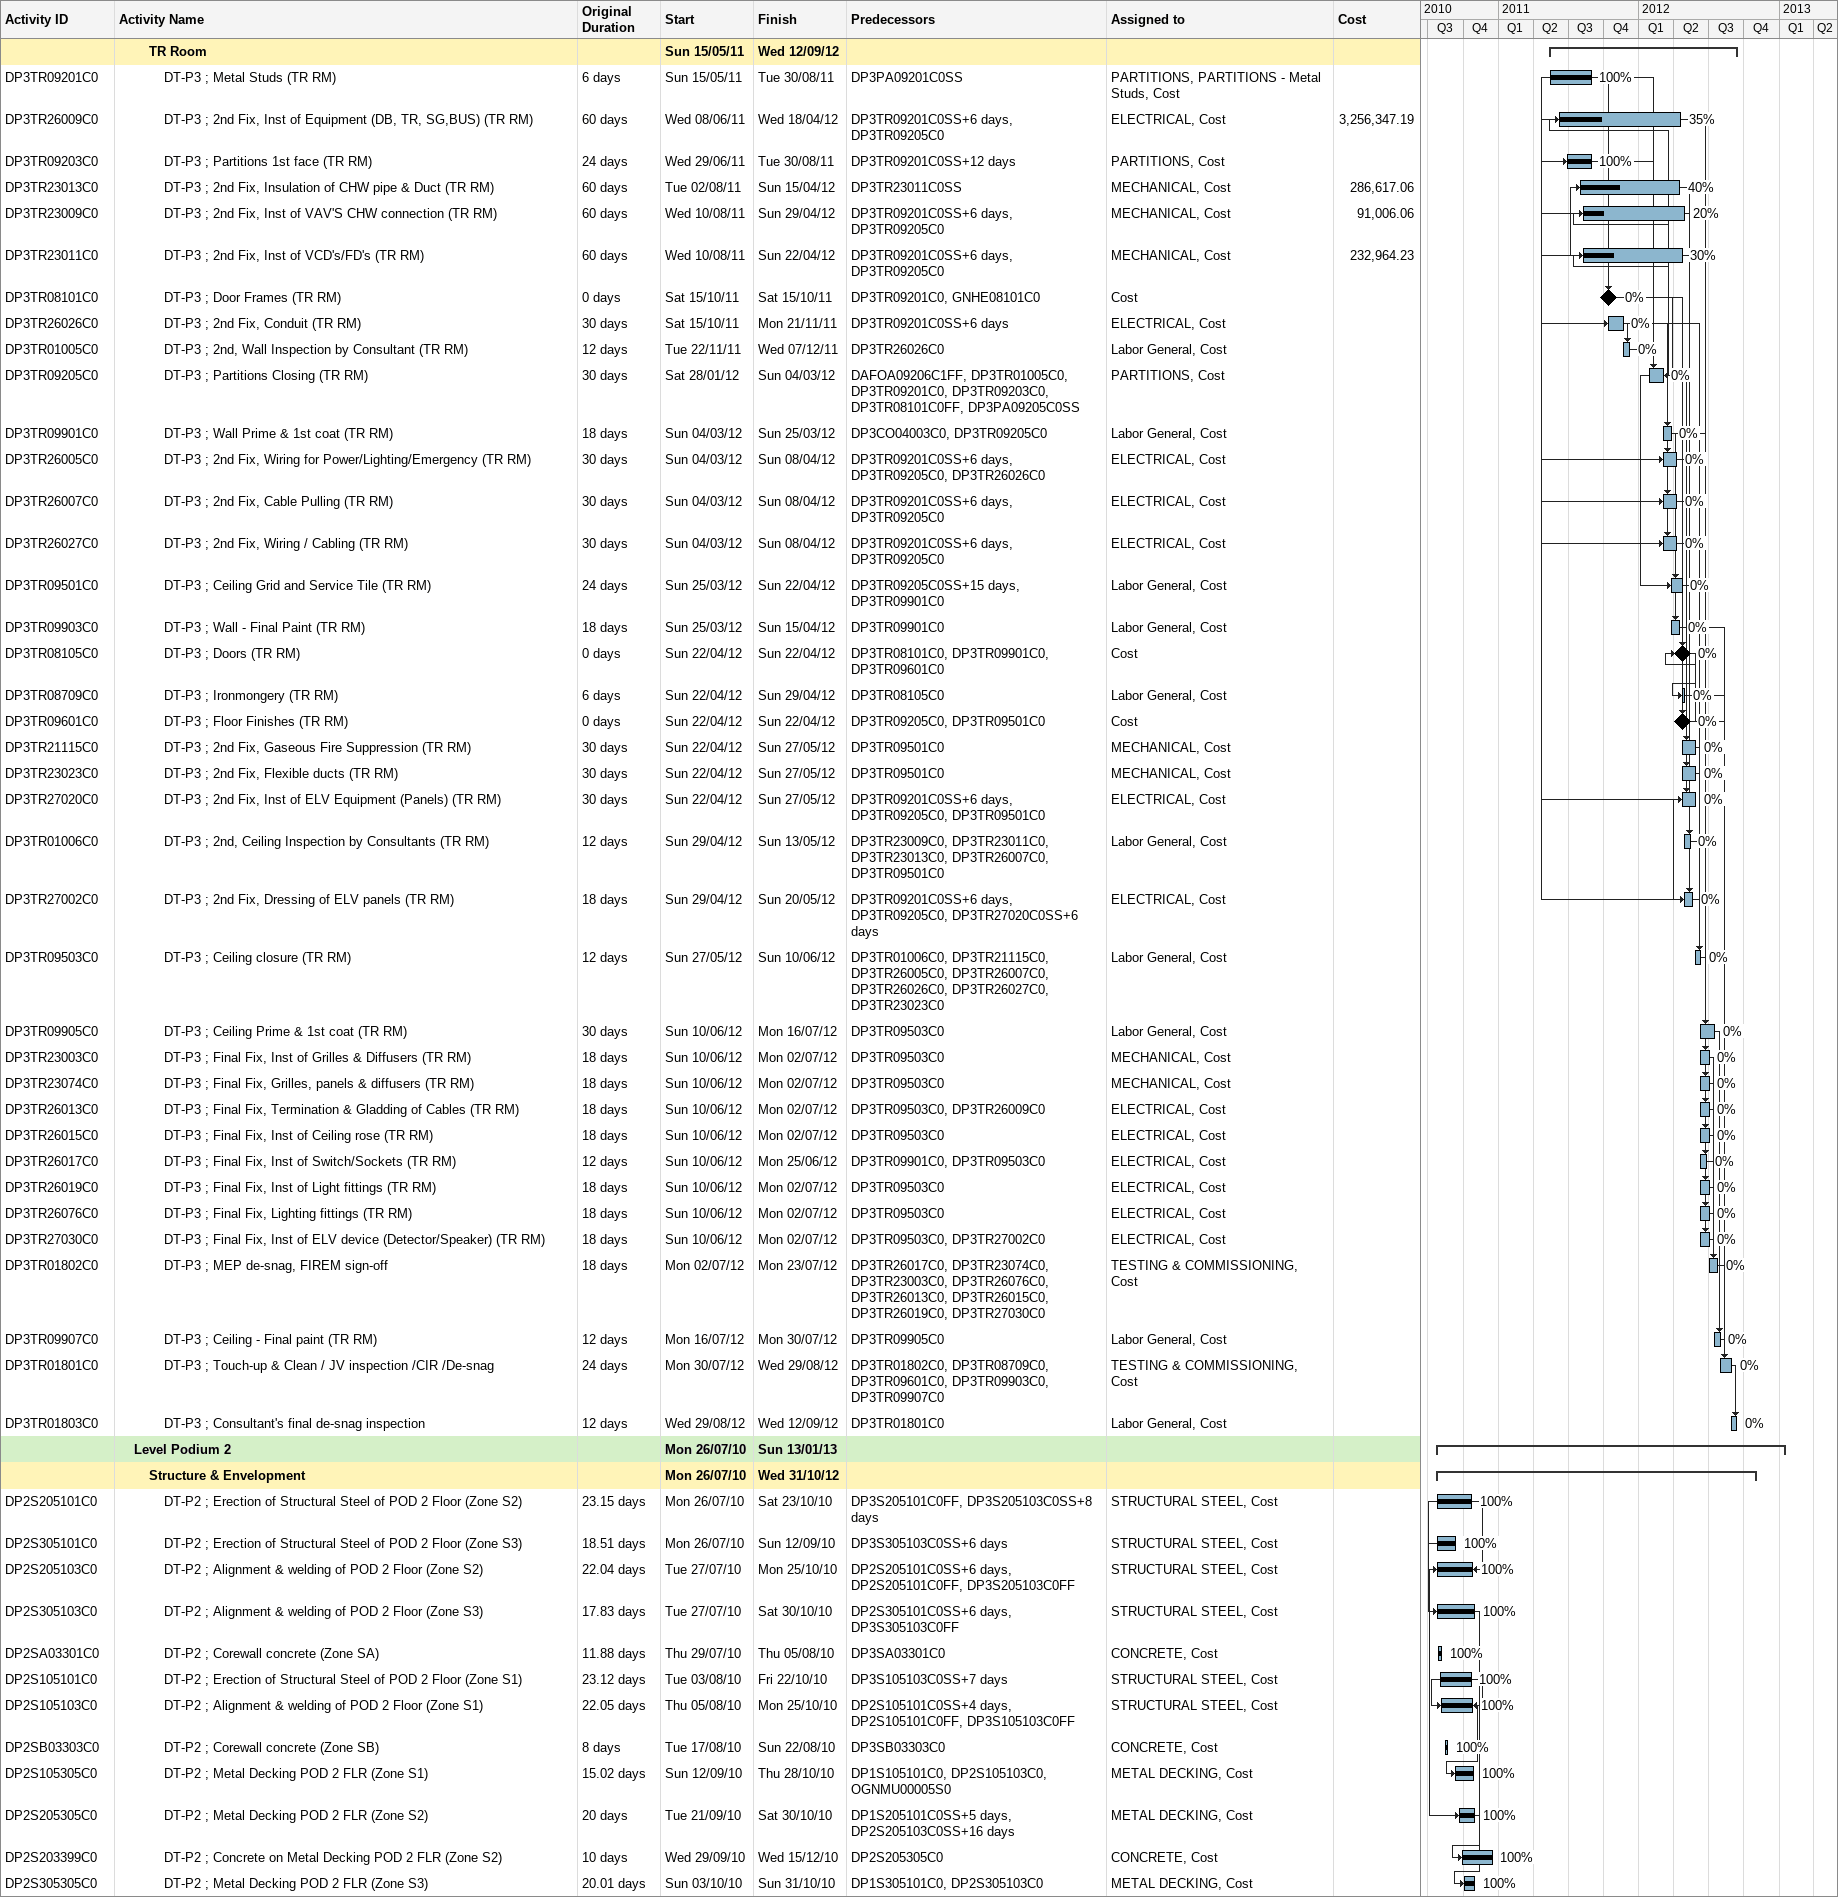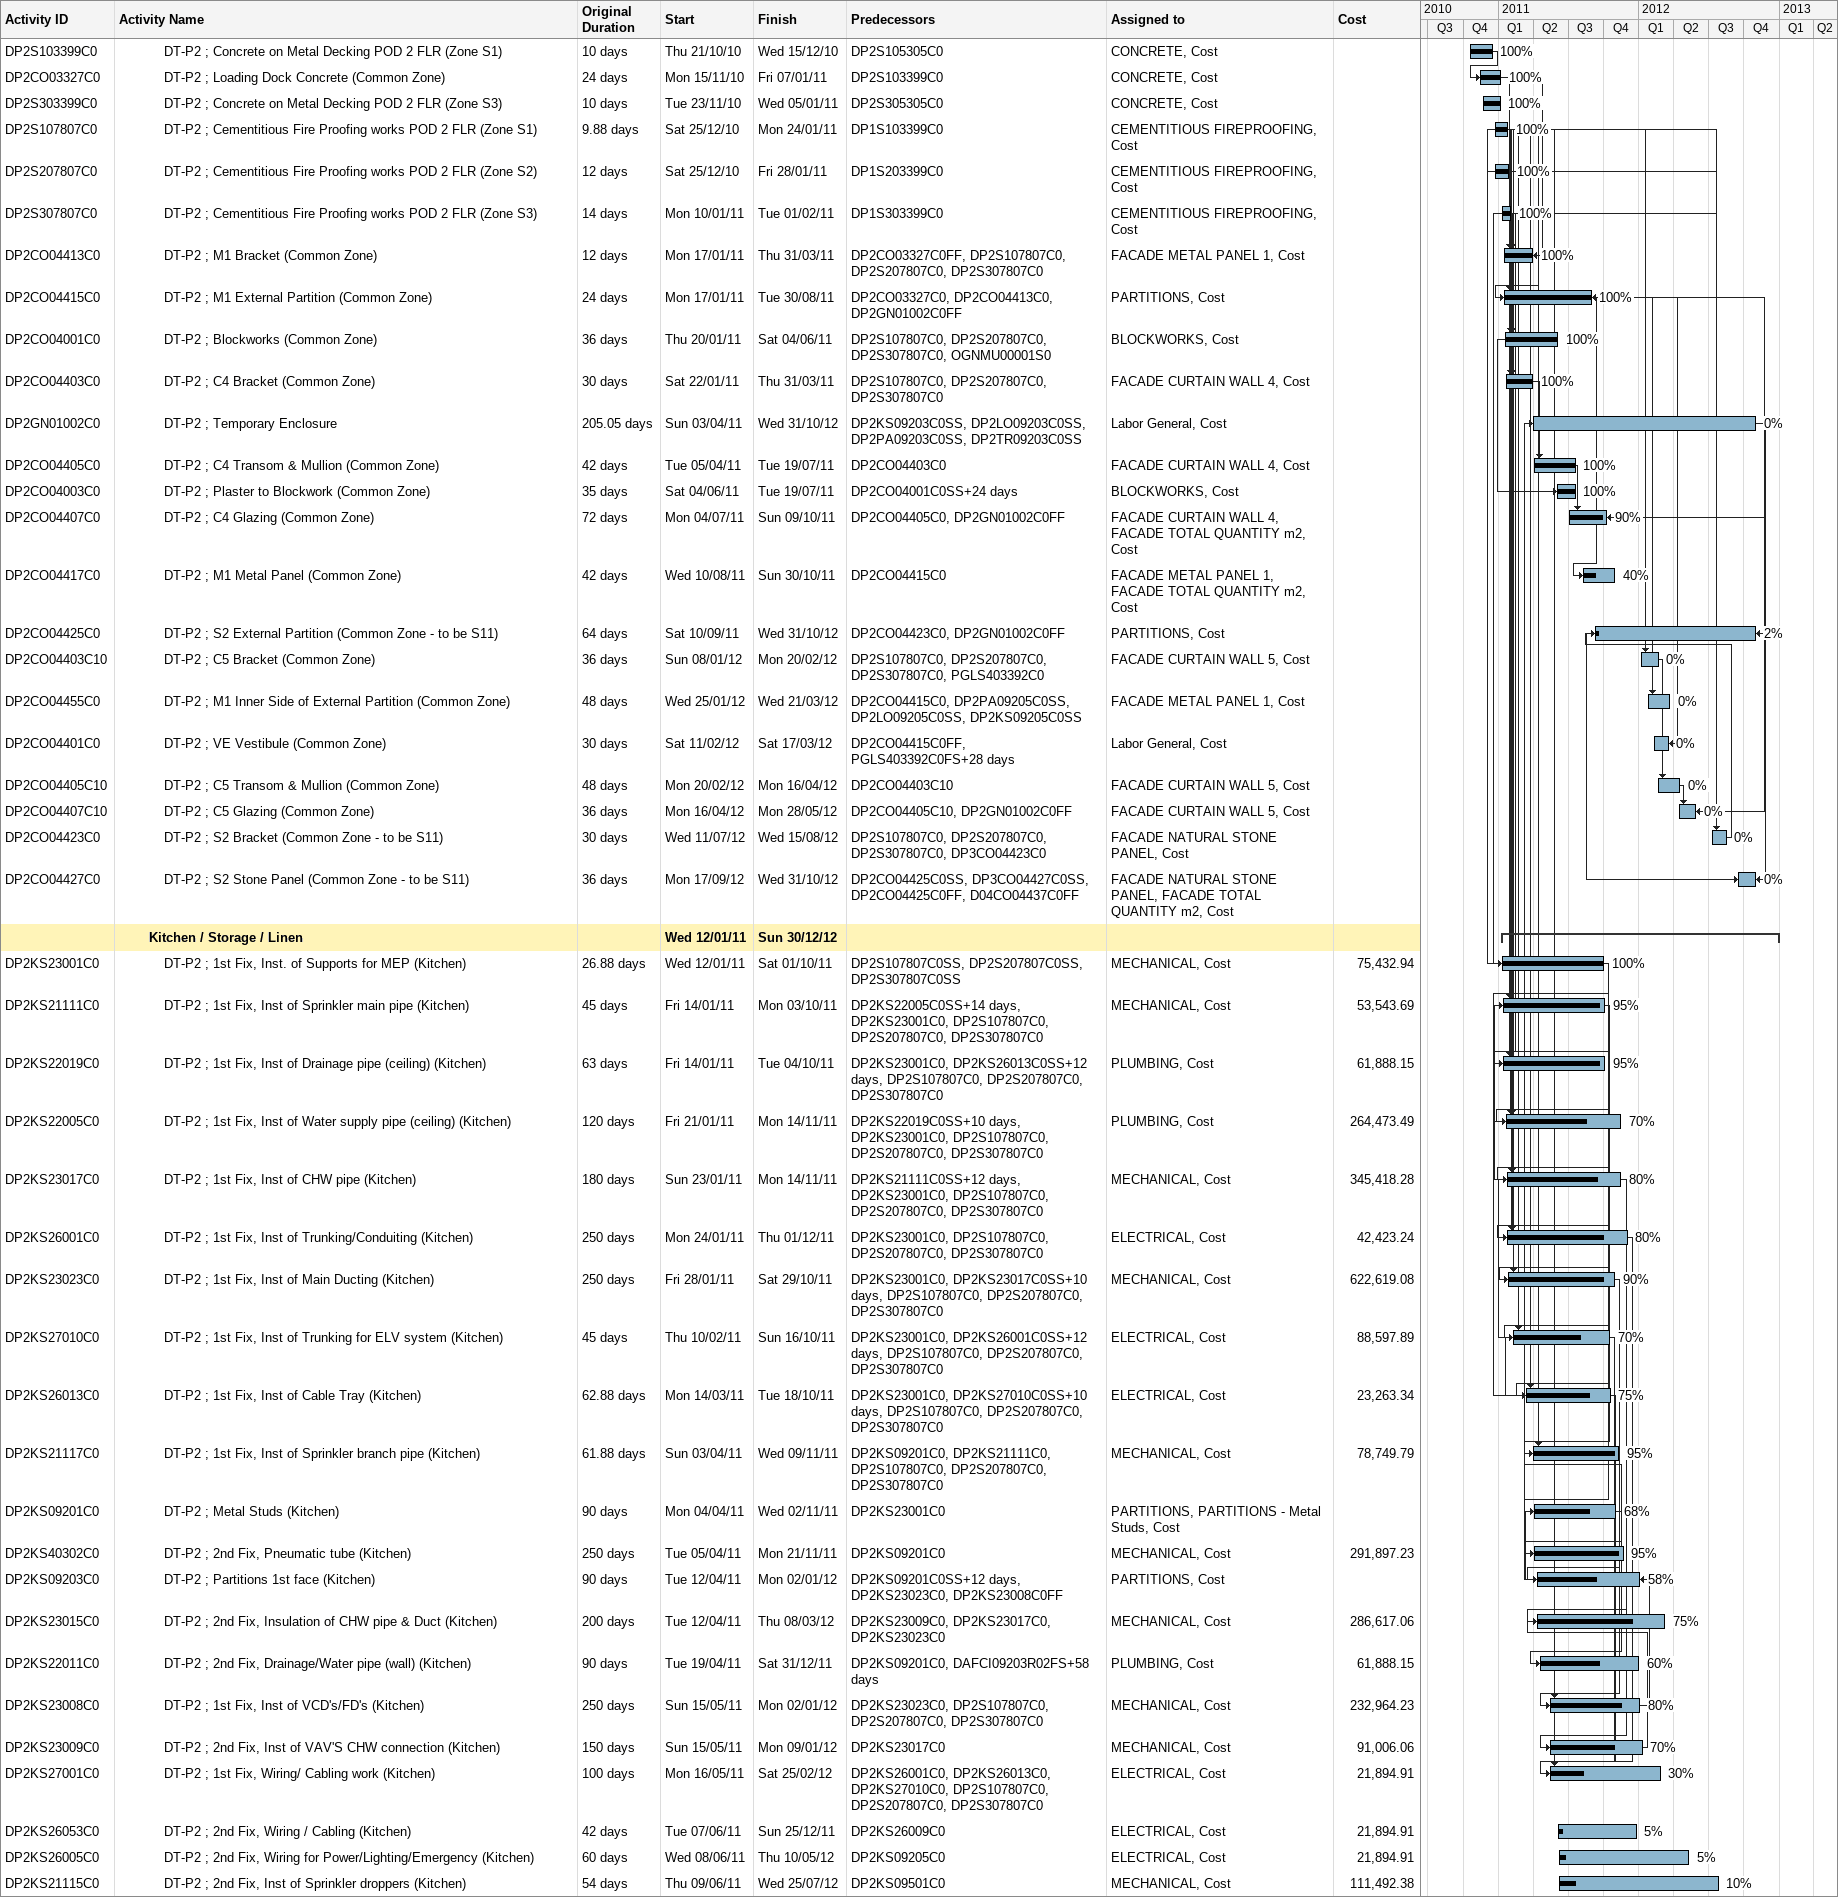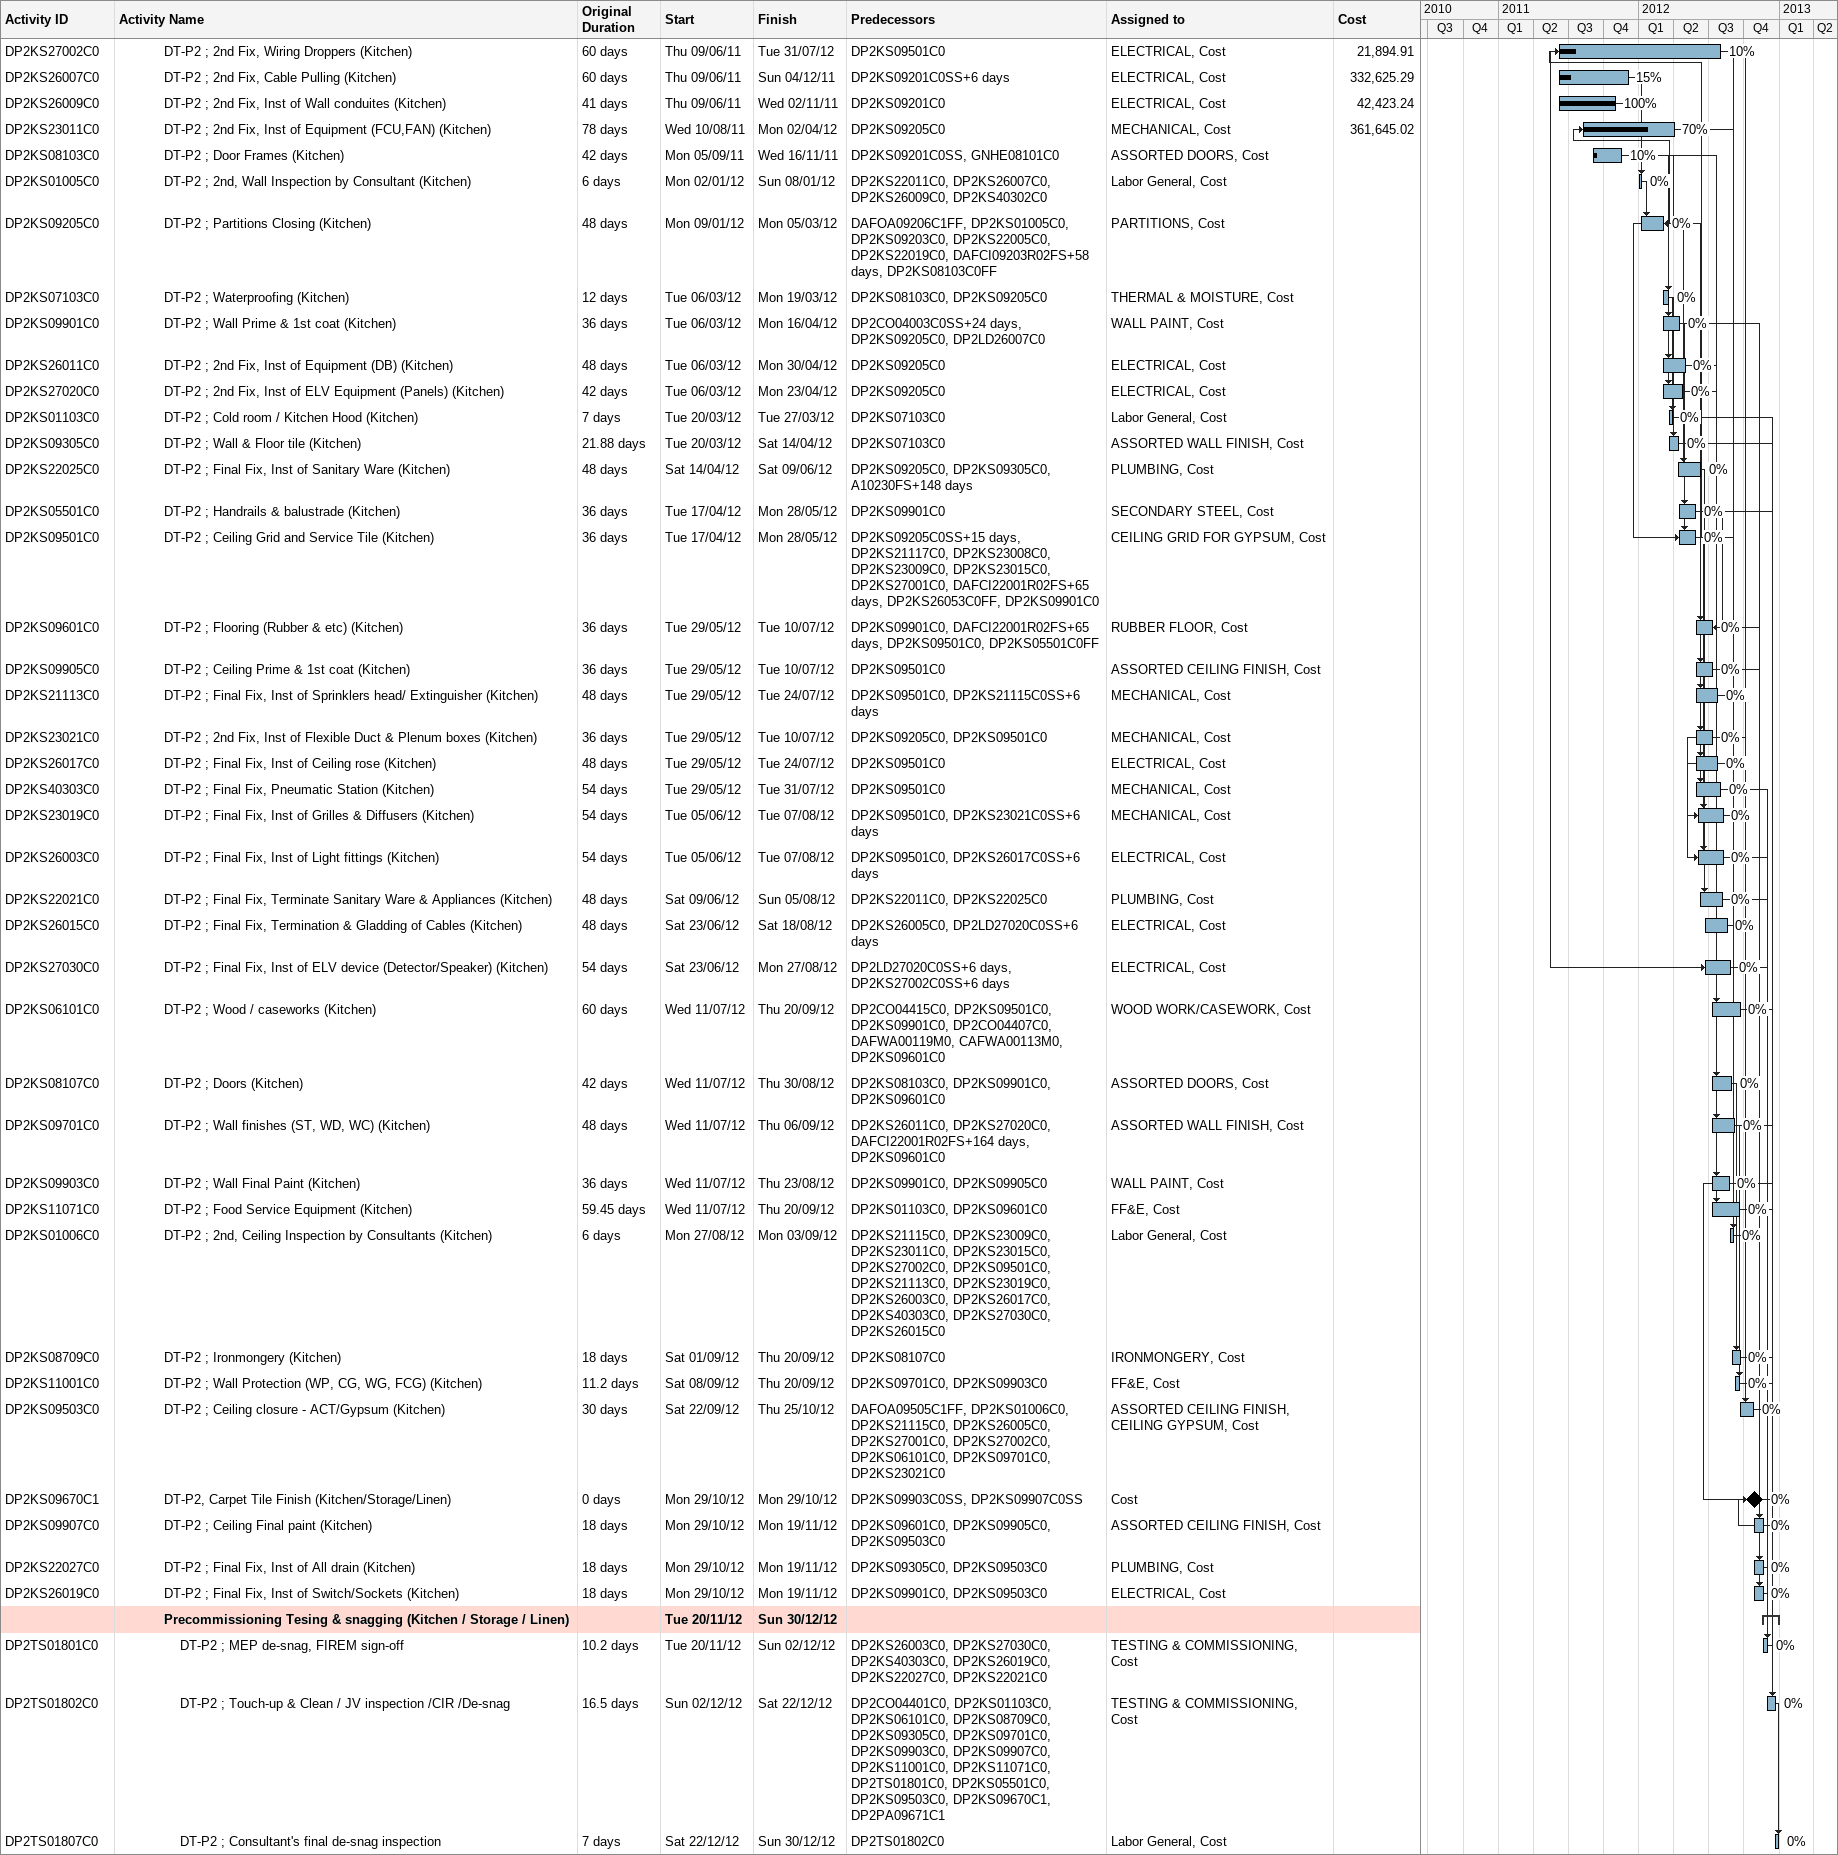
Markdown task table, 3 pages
| ID | Level | Task | Original duration | Start | Finish | Predecessors | Resources | % complete | Cost |
|---|---|---|---|---|---|---|---|---|---|
|  | 3 | **TR Room** |  | 2011-05-15 | 2012-09-12 |  |  |  |  |
| DP3TR09201C0 | 4 | DT-P3 ; Metal Studs (TR RM) | 6d | 2011-05-15 | 2011-08-30 | DP3PA09201C0SS | PARTITIONS, PARTITIONS - Metal Studs, Cost | 100 |  |
| DP3TR26009C0 | 4 | DT-P3 ; 2nd Fix, Inst of Equipment (DB, TR, SG,BUS) (TR RM) | 60d | 2011-06-08 | 2012-04-18 | DP3TR09201C0SS+6d, DP3TR09205C0 | ELECTRICAL, Cost | 35 | 3256347.19 |
| DP3TR09203C0 | 4 | DT-P3 ; Partitions 1st face (TR RM) | 24d | 2011-06-29 | 2011-08-30 | DP3TR09201C0SS+12d | PARTITIONS, Cost | 100 |  |
| DP3TR23013C0 | 4 | DT-P3 ; 2nd Fix, Insulation of CHW pipe & Duct (TR RM) | 60d | 2011-08-02 | 2012-04-15 | DP3TR23011C0SS | MECHANICAL, Cost | 40 | 286617.06 |
| DP3TR23009C0 | 4 | DT-P3 ; 2nd Fix, Inst of VAV'S CHW connection (TR RM) | 60d | 2011-08-10 | 2012-04-29 | DP3TR09201C0SS+6d, DP3TR09205C0 | MECHANICAL, Cost | 20 | 91006.06 |
| DP3TR23011C0 | 4 | DT-P3 ; 2nd Fix, Inst of VCD's/FD's (TR RM) | 60d | 2011-08-10 | 2012-04-22 | DP3TR09201C0SS+6d, DP3TR09205C0 | MECHANICAL, Cost | 30 | 232964.23 |
| DP3TR08101C0 | 4 | DT-P3 ; Door Frames (TR RM) | 0d | 2011-10-15 | 2011-10-15 | DP3TR09201C0, GNHE08101C0 | Cost | 0 |  |
| DP3TR26026C0 | 4 | DT-P3 ; 2nd Fix, Conduit (TR RM) | 30d | 2011-10-15 | 2011-11-21 | DP3TR09201C0SS+6d | ELECTRICAL, Cost | 0 |  |
| DP3TR01005C0 | 4 | DT-P3 ; 2nd, Wall Inspection by Consultant (TR RM) | 12d | 2011-11-22 | 2011-12-07 | DP3TR26026C0 | Labor General, Cost | 0 |  |
| DP3TR09205C0 | 4 | DT-P3 ; Partitions Closing (TR RM) | 30d | 2012-01-28 | 2012-03-04 | DAFOA09206C1FF, DP3TR01005C0, DP3TR09201C0, DP3TR09203C0, DP3TR08101C0FF, DP3PA09205C0SS | PARTITIONS, Cost | 0 |  |
| DP3TR09901C0 | 4 | DT-P3 ; Wall Prime & 1st coat (TR RM) | 18d | 2012-03-04 | 2012-03-25 | DP3CO04003C0, DP3TR09205C0 | Labor General, Cost | 0 |  |
| DP3TR26005C0 | 4 | DT-P3 ; 2nd Fix, Wiring for Power/Lighting/Emergency (TR RM) | 30d | 2012-03-04 | 2012-04-08 | DP3TR09201C0SS+6d, DP3TR09205C0, DP3TR26026C0 | ELECTRICAL, Cost | 0 |  |
| DP3TR26007C0 | 4 | DT-P3 ; 2nd Fix, Cable Pulling (TR RM) | 30d | 2012-03-04 | 2012-04-08 | DP3TR09201C0SS+6d, DP3TR09205C0 | ELECTRICAL, Cost | 0 |  |
| DP3TR26027C0 | 4 | DT-P3 ; 2nd Fix, Wiring / Cabling (TR RM) | 30d | 2012-03-04 | 2012-04-08 | DP3TR09201C0SS+6d, DP3TR09205C0 | ELECTRICAL, Cost | 0 |  |
| DP3TR09501C0 | 4 | DT-P3 ; Ceiling Grid and Service Tile (TR RM) | 24d | 2012-03-25 | 2012-04-22 | DP3TR09205C0SS+15d, DP3TR09901C0 | Labor General, Cost | 0 |  |
| DP3TR09903C0 | 4 | DT-P3 ; Wall - Final Paint (TR RM) | 18d | 2012-03-25 | 2012-04-15 | DP3TR09901C0 | Labor General, Cost | 0 |  |
| DP3TR08105C0 | 4 | DT-P3 ; Doors (TR RM) | 0d | 2012-04-22 | 2012-04-22 | DP3TR08101C0, DP3TR09901C0, DP3TR09601C0 | Cost | 0 |  |
| DP3TR08709C0 | 4 | DT-P3 ; Ironmongery (TR RM) | 6d | 2012-04-22 | 2012-04-29 | DP3TR08105C0 | Labor General, Cost | 0 |  |
| DP3TR09601C0 | 4 | DT-P3 ; Floor Finishes (TR RM) | 0d | 2012-04-22 | 2012-04-22 | DP3TR09205C0, DP3TR09501C0 | Cost | 0 |  |
| DP3TR21115C0 | 4 | DT-P3 ; 2nd Fix, Gaseous Fire Suppression (TR RM) | 30d | 2012-04-22 | 2012-05-27 | DP3TR09501C0 | MECHANICAL, Cost | 0 |  |
| DP3TR23023C0 | 4 | DT-P3 ; 2nd Fix, Flexible ducts (TR RM) | 30d | 2012-04-22 | 2012-05-27 | DP3TR09501C0 | MECHANICAL, Cost | 0 |  |
| DP3TR27020C0 | 4 | DT-P3 ; 2nd Fix, Inst of ELV Equipment (Panels) (TR RM) | 30d | 2012-04-22 | 2012-05-27 | DP3TR09201C0SS+6d, DP3TR09205C0, DP3TR09501C0 | ELECTRICAL, Cost | 0 |  |
| DP3TR01006C0 | 4 | DT-P3 ; 2nd, Ceiling Inspection by Consultants (TR RM) | 12d | 2012-04-29 | 2012-05-13 | DP3TR23009C0, DP3TR23011C0, DP3TR23013C0, DP3TR26007C0, DP3TR09501C0 | Labor General, Cost | 0 |  |
| DP3TR27002C0 | 4 | DT-P3 ; 2nd Fix, Dressing of ELV panels (TR RM) | 18d | 2012-04-29 | 2012-05-20 | DP3TR09201C0SS+6d, DP3TR09205C0, DP3TR27020C0SS+6d | ELECTRICAL, Cost | 0 |  |
| DP3TR09503C0 | 4 | DT-P3 ; Ceiling closure (TR RM) | 12d | 2012-05-27 | 2012-06-10 | DP3TR01006C0, DP3TR21115C0, DP3TR26005C0, DP3TR26007C0, DP3TR26026C0, DP3TR26027C0, DP3TR23023C0 | Labor General, Cost | 0 |  |
| DP3TR09905C0 | 4 | DT-P3 ; Ceiling Prime & 1st coat (TR RM) | 30d | 2012-06-10 | 2012-07-16 | DP3TR09503C0 | Labor General, Cost | 0 |  |
| DP3TR23003C0 | 4 | DT-P3 ; Final Fix, Inst of Grilles & Diffusers (TR RM) | 18d | 2012-06-10 | 2012-07-02 | DP3TR09503C0 | MECHANICAL, Cost | 0 |  |
| DP3TR23074C0 | 4 | DT-P3 ; Final Fix, Grilles, panels & diffusers (TR RM) | 18d | 2012-06-10 | 2012-07-02 | DP3TR09503C0 | MECHANICAL, Cost | 0 |  |
| DP3TR26013C0 | 4 | DT-P3 ; Final Fix, Termination & Gladding of Cables (TR RM) | 18d | 2012-06-10 | 2012-07-02 | DP3TR09503C0, DP3TR26009C0 | ELECTRICAL, Cost | 0 |  |
| DP3TR26015C0 | 4 | DT-P3 ; Final Fix, Inst of Ceiling rose (TR RM) | 18d | 2012-06-10 | 2012-07-02 | DP3TR09503C0 | ELECTRICAL, Cost | 0 |  |
| DP3TR26017C0 | 4 | DT-P3 ; Final Fix, Inst of Switch/Sockets (TR RM) | 12d | 2012-06-10 | 2012-06-25 | DP3TR09901C0, DP3TR09503C0 | ELECTRICAL, Cost | 0 |  |
| DP3TR26019C0 | 4 | DT-P3 ; Final Fix, Inst of Light fittings (TR RM) | 18d | 2012-06-10 | 2012-07-02 | DP3TR09503C0 | ELECTRICAL, Cost | 0 |  |
| DP3TR26076C0 | 4 | DT-P3 ; Final Fix, Lighting fittings (TR RM) | 18d | 2012-06-10 | 2012-07-02 | DP3TR09503C0 | ELECTRICAL, Cost | 0 |  |
| DP3TR27030C0 | 4 | DT-P3 ; Final Fix, Inst of ELV device (Detector/Speaker) (TR RM) | 18d | 2012-06-10 | 2012-07-02 | DP3TR09503C0, DP3TR27002C0 | ELECTRICAL, Cost | 0 |  |
| DP3TR01802C0 | 4 | DT-P3 ; MEP de-snag, FIREM sign-off | 18d | 2012-07-02 | 2012-07-23 | DP3TR26017C0, DP3TR23074C0, DP3TR23003C0, DP3TR26076C0, DP3TR26013C0, DP3TR26015C0, DP3TR26019C0, DP3TR27030C0 | TESTING & COMMISSIONING, Cost | 0 |  |
| DP3TR09907C0 | 4 | DT-P3 ; Ceiling - Final paint (TR RM) | 12d | 2012-07-16 | 2012-07-30 | DP3TR09905C0 | Labor General, Cost | 0 |  |
| DP3TR01801C0 | 4 | DT-P3 ; Touch-up & Clean / JV inspection /CIR /De-snag | 24d | 2012-07-30 | 2012-08-29 | DP3TR01802C0, DP3TR08709C0, DP3TR09601C0, DP3TR09903C0, DP3TR09907C0 | TESTING & COMMISSIONING, Cost | 0 |  |
| DP3TR01803C0 | 4 | DT-P3 ; Consultant's final de-snag inspection | 12d | 2012-08-29 | 2012-09-12 | DP3TR01801C0 | Labor General, Cost | 0 |  |
|  | 2 | **Level Podium 2** |  | 2010-07-26 | 2013-01-13 |  |  |  |  |
|  | 3 | **Structure & Envelopment** |  | 2010-07-26 | 2012-10-31 |  |  |  |  |
| DP2S205101C0 | 4 | DT-P2 ; Erection of Structural Steel of POD 2 Floor (Zone S2) | 23.15d | 2010-07-26 | 2010-10-23 | DP3S205101C0FF, DP3S205103C0SS+8d | STRUCTURAL STEEL, Cost | 100 |  |
| DP2S305101C0 | 4 | DT-P2 ; Erection of Structural Steel of POD 2 Floor (Zone S3) | 18.51d | 2010-07-26 | 2010-09-12 | DP3S305103C0SS+6d | STRUCTURAL STEEL, Cost | 100 |  |
| DP2S205103C0 | 4 | DT-P2 ; Alignment & welding of POD 2 Floor (Zone S2) | 22.04d | 2010-07-27 | 2010-10-25 | DP2S205101C0SS+6d, DP2S205101C0FF, DP3S205103C0FF | STRUCTURAL STEEL, Cost | 100 |  |
| DP2S305103C0 | 4 | DT-P2 ; Alignment & welding of POD 2 Floor (Zone S3) | 17.83d | 2010-07-27 | 2010-10-30 | DP2S305101C0SS+6d, DP3S305103C0FF | STRUCTURAL STEEL, Cost | 100 |  |
| DP2SA03301C0 | 4 | DT-P2 ; Corewall concrete (Zone SA) | 11.88d | 2010-07-29 | 2010-08-05 | DP3SA03301C0 | CONCRETE, Cost | 100 |  |
| DP2S105101C0 | 4 | DT-P2 ; Erection of Structural Steel of POD 2 Floor (Zone S1) | 23.12d | 2010-08-03 | 2010-10-22 | DP3S105103C0SS+7d | STRUCTURAL STEEL, Cost | 100 |  |
| DP2S105103C0 | 4 | DT-P2 ; Alignment & welding of POD 2 Floor (Zone S1) | 22.05d | 2010-08-05 | 2010-10-25 | DP2S105101C0SS+4d, DP2S105101C0FF, DP3S105103C0FF | STRUCTURAL STEEL, Cost | 100 |  |
| DP2SB03303C0 | 4 | DT-P2 ; Corewall concrete (Zone SB) | 8d | 2010-08-17 | 2010-08-22 | DP3SB03303C0 | CONCRETE, Cost | 100 |  |
| DP2S105305C0 | 4 | DT-P2 ; Metal Decking POD 2 FLR (Zone S1) | 15.02d | 2010-09-12 | 2010-10-28 | DP1S105101C0, DP2S105103C0, OGNMU00005S0 | METAL DECKING, Cost | 100 |  |
| DP2S205305C0 | 4 | DT-P2 ; Metal Decking POD 2 FLR (Zone S2) | 20d | 2010-09-21 | 2010-10-30 | DP1S205101C0SS+5d, DP2S205103C0SS+16d | METAL DECKING, Cost | 100 |  |
| DP2S203399C0 | 4 | DT-P2 ; Concrete on Metal Decking POD 2 FLR (Zone S2) | 10d | 2010-09-29 | 2010-12-15 | DP2S205305C0 | CONCRETE, Cost | 100 |  |
| DP2S305305C0 | 4 | DT-P2 ; Metal Decking POD 2 FLR (Zone S3) | 20.01d | 2010-10-03 | 2010-10-31 | DP1S305101C0, DP2S305103C0 | METAL DECKING, Cost | 100 |  |
| DP2S103399C0 | 4 | DT-P2 ; Concrete on Metal Decking POD 2 FLR (Zone S1) | 10d | 2010-10-21 | 2010-12-15 | DP2S105305C0 | CONCRETE, Cost | 100 |  |
| DP2CO03327C0 | 4 | DT-P2 ; Loading Dock Concrete (Common Zone) | 24d | 2010-11-15 | 2011-01-07 | DP2S103399C0 | CONCRETE, Cost | 100 |  |
| DP2S303399C0 | 4 | DT-P2 ; Concrete on Metal Decking POD 2 FLR (Zone S3) | 10d | 2010-11-23 | 2011-01-05 | DP2S305305C0 | CONCRETE, Cost | 100 |  |
| DP2S107807C0 | 4 | DT-P2 ; Cementitious Fire Proofing works POD 2 FLR (Zone S1) | 9.88d | 2010-12-25 | 2011-01-24 | DP1S103399C0 | CEMENTITIOUS FIREPROOFING, Cost | 100 |  |
| DP2S207807C0 | 4 | DT-P2 ; Cementitious Fire Proofing works POD 2 FLR (Zone S2) | 12d | 2010-12-25 | 2011-01-28 | DP1S203399C0 | CEMENTITIOUS FIREPROOFING, Cost | 100 |  |
| DP2S307807C0 | 4 | DT-P2 ; Cementitious Fire Proofing works POD 2 FLR (Zone S3) | 14d | 2011-01-10 | 2011-02-01 | DP1S303399C0 | CEMENTITIOUS FIREPROOFING, Cost | 100 |  |
| DP2CO04413C0 | 4 | DT-P2 ; M1 Bracket (Common Zone) | 12d | 2011-01-17 | 2011-03-31 | DP2CO03327C0FF, DP2S107807C0, DP2S207807C0, DP2S307807C0 | FACADE METAL PANEL 1, Cost | 100 |  |
| DP2CO04415C0 | 4 | DT-P2 ; M1 External Partition (Common Zone) | 24d | 2011-01-17 | 2011-08-30 | DP2CO03327C0, DP2CO04413C0, DP2GN01002C0FF | PARTITIONS, Cost | 100 |  |
| DP2CO04001C0 | 4 | DT-P2 ; Blockworks (Common Zone) | 36d | 2011-01-20 | 2011-06-04 | DP2S107807C0, DP2S207807C0, DP2S307807C0, OGNMU00001S0 | BLOCKWORKS, Cost | 100 |  |
| DP2CO04403C0 | 4 | DT-P2 ; C4 Bracket (Common Zone) | 30d | 2011-01-22 | 2011-03-31 | DP2S107807C0, DP2S207807C0, DP2S307807C0 | FACADE CURTAIN WALL 4, Cost | 100 |  |
| DP2GN01002C0 | 4 | DT-P2 ; Temporary Enclosure | 205.05d | 2011-04-03 | 2012-10-31 | DP2KS09203C0SS, DP2LO09203C0SS, DP2PA09203C0SS, DP2TR09203C0SS | Labor General, Cost | 0 |  |
| DP2CO04405C0 | 4 | DT-P2 ; C4 Transom & Mullion (Common Zone) | 42d | 2011-04-05 | 2011-07-19 | DP2CO04403C0 | FACADE CURTAIN WALL 4, Cost | 100 |  |
| DP2CO04003C0 | 4 | DT-P2 ; Plaster to Blockwork (Common Zone) | 35d | 2011-06-04 | 2011-07-19 | DP2CO04001C0SS+24d | BLOCKWORKS, Cost | 100 |  |
| DP2CO04407C0 | 4 | DT-P2 ; C4 Glazing (Common Zone) | 72d | 2011-07-04 | 2011-10-09 | DP2CO04405C0, DP2GN01002C0FF | FACADE CURTAIN WALL 4, FACADE TOTAL QUANTITY m2, Cost | 90 |  |
| DP2CO04417C0 | 4 | DT-P2 ; M1 Metal Panel (Common Zone) | 42d | 2011-08-10 | 2011-10-30 | DP2CO04415C0 | FACADE METAL PANEL 1, FACADE TOTAL QUANTITY m2, Cost | 40 |  |
| DP2CO04425C0 | 4 | DT-P2 ; S2 External Partition (Common Zone - to be S11) | 64d | 2011-09-10 | 2012-10-31 | DP2CO04423C0, DP2GN01002C0FF | PARTITIONS, Cost | 2 |  |
| DP2CO04403C10 | 4 | DT-P2 ; C5 Bracket (Common Zone) | 36d | 2012-01-08 | 2012-02-20 | DP2S107807C0, DP2S207807C0, DP2S307807C0, PGLS403392C0 | FACADE CURTAIN WALL 5, Cost | 0 |  |
| DP2CO04455C0 | 4 | DT-P2 ; M1 Inner Side of External Partition (Common Zone) | 48d | 2012-01-25 | 2012-03-21 | DP2CO04415C0, DP2PA09205C0SS, DP2LO09205C0SS, DP2KS09205C0SS | FACADE METAL PANEL 1, Cost | 0 |  |
| DP2CO04401C0 | 4 | DT-P2 ; VE Vestibule (Common Zone) | 30d | 2012-02-11 | 2012-03-17 | DP2CO04415C0FF, PGLS403392C0FS+28d | Labor General, Cost | 0 |  |
| DP2CO04405C10 | 4 | DT-P2 ; C5 Transom & Mullion (Common Zone) | 48d | 2012-02-20 | 2012-04-16 | DP2CO04403C10 | FACADE CURTAIN WALL 5, Cost | 0 |  |
| DP2CO04407C10 | 4 | DT-P2 ; C5 Glazing (Common Zone) | 36d | 2012-04-16 | 2012-05-28 | DP2CO04405C10, DP2GN01002C0FF | FACADE CURTAIN WALL 5, Cost | 0 |  |
| DP2CO04423C0 | 4 | DT-P2 ; S2 Bracket (Common Zone - to be S11) | 30d | 2012-07-11 | 2012-08-15 | DP2S107807C0, DP2S207807C0, DP2S307807C0, DP3CO04423C0 | FACADE NATURAL STONE PANEL, Cost | 0 |  |
| DP2CO04427C0 | 4 | DT-P2 ; S2 Stone Panel (Common Zone - to be S11) | 36d | 2012-09-17 | 2012-10-31 | DP2CO04425C0SS, DP3CO04427C0SS, DP2CO04425C0FF, D04CO04437C0FF | FACADE NATURAL STONE PANEL, FACADE TOTAL QUANTITY m2, Cost | 0 |  |
|  | 3 | **Kitchen / Storage / Linen** |  | 2011-01-12 | 2012-12-30 |  |  |  |  |
| DP2KS23001C0 | 4 | DT-P2 ; 1st Fix, Inst. of Supports for MEP (Kitchen) | 26.88d | 2011-01-12 | 2011-10-01 | DP2S107807C0SS, DP2S207807C0SS, DP2S307807C0SS | MECHANICAL, Cost | 100 | 75432.94 |
| DP2KS21111C0 | 4 | DT-P2 ; 1st Fix, Inst of Sprinkler main pipe (Kitchen) | 45d | 2011-01-14 | 2011-10-03 | DP2KS22005C0SS+14d, DP2KS23001C0, DP2S107807C0, DP2S207807C0, DP2S307807C0 | MECHANICAL, Cost | 95 | 53543.69 |
| DP2KS22019C0 | 4 | DT-P2 ; 1st Fix, Inst of Drainage pipe (ceiling) (Kitchen) | 63d | 2011-01-14 | 2011-10-04 | DP2KS23001C0, DP2KS26013C0SS+12d, DP2S107807C0, DP2S207807C0, DP2S307807C0 | PLUMBING, Cost | 95 | 61888.15 |
| DP2KS22005C0 | 4 | DT-P2 ; 1st Fix, Inst of Water supply pipe (ceiling) (Kitchen) | 120d | 2011-01-21 | 2011-11-14 | DP2KS22019C0SS+10d, DP2KS23001C0, DP2S107807C0, DP2S207807C0, DP2S307807C0 | PLUMBING, Cost | 70 | 264473.49 |
| DP2KS23017C0 | 4 | DT-P2 ; 1st Fix, Inst of CHW pipe (Kitchen) | 180d | 2011-01-23 | 2011-11-14 | DP2KS21111C0SS+12d, DP2KS23001C0, DP2S107807C0, DP2S207807C0, DP2S307807C0 | MECHANICAL, Cost | 80 | 345418.28 |
| DP2KS26001C0 | 4 | DT-P2 ; 1st Fix, Inst of Trunking/Conduiting (Kitchen) | 250d | 2011-01-24 | 2011-12-01 | DP2KS23001C0, DP2S107807C0, DP2S207807C0, DP2S307807C0 | ELECTRICAL, Cost | 80 | 42423.24 |
| DP2KS23023C0 | 4 | DT-P2 ; 1st Fix, Inst of Main Ducting (Kitchen) | 250d | 2011-01-28 | 2011-10-29 | DP2KS23001C0, DP2KS23017C0SS+10d, DP2S107807C0, DP2S207807C0, DP2S307807C0 | MECHANICAL, Cost | 90 | 622619.08 |
| DP2KS27010C0 | 4 | DT-P2 ; 1st Fix, Inst of Trunking for ELV system (Kitchen) | 45d | 2011-02-10 | 2011-10-16 | DP2KS23001C0, DP2KS26001C0SS+12d, DP2S107807C0, DP2S207807C0, DP2S307807C0 | ELECTRICAL, Cost | 70 | 88597.89 |
| DP2KS26013C0 | 4 | DT-P2 ; 1st Fix, Inst of Cable Tray (Kitchen) | 62.88d | 2011-03-14 | 2011-10-18 | DP2KS23001C0, DP2KS27010C0SS+10d, DP2S107807C0, DP2S207807C0, DP2S307807C0 | ELECTRICAL, Cost | 75 | 23263.34 |
| DP2KS21117C0 | 4 | DT-P2 ; 1st Fix, Inst of Sprinkler branch pipe (Kitchen) | 61.88d | 2011-04-03 | 2011-11-09 | DP2KS09201C0, DP2KS21111C0, DP2S107807C0, DP2S207807C0, DP2S307807C0 | MECHANICAL, Cost | 95 | 78749.79 |
| DP2KS09201C0 | 4 | DT-P2 ; Metal Studs (Kitchen) | 90d | 2011-04-04 | 2011-11-02 | DP2KS23001C0 | PARTITIONS, PARTITIONS - Metal Studs, Cost | 68 |  |
| DP2KS40302C0 | 4 | DT-P2 ; 2nd Fix, Pneumatic tube (Kitchen) | 250d | 2011-04-05 | 2011-11-21 | DP2KS09201C0 | MECHANICAL, Cost | 95 | 291897.23 |
| DP2KS09203C0 | 4 | DT-P2 ; Partitions 1st face (Kitchen) | 90d | 2011-04-12 | 2012-01-02 | DP2KS09201C0SS+12d, DP2KS23023C0, DP2KS23008C0FF | PARTITIONS, Cost | 58 |  |
| DP2KS23015C0 | 4 | DT-P2 ; 2nd Fix, Insulation of CHW pipe & Duct (Kitchen) | 200d | 2011-04-12 | 2012-03-08 | DP2KS23009C0, DP2KS23017C0, DP2KS23023C0 | MECHANICAL, Cost | 75 | 286617.06 |
| DP2KS22011C0 | 4 | DT-P2 ; 2nd Fix, Drainage/Water pipe (wall) (Kitchen) | 90d | 2011-04-19 | 2011-12-31 | DP2KS09201C0, DAFCI09203R02FS+58d | PLUMBING, Cost | 60 | 61888.15 |
| DP2KS23008C0 | 4 | DT-P2 ; 1st Fix, Inst of VCD's/FD's (Kitchen) | 250d | 2011-05-15 | 2012-01-02 | DP2KS23023C0, DP2S107807C0, DP2S207807C0, DP2S307807C0 | MECHANICAL, Cost | 80 | 232964.23 |
| DP2KS23009C0 | 4 | DT-P2 ; 2nd Fix, Inst of VAV'S CHW connection (Kitchen) | 150d | 2011-05-15 | 2012-01-09 | DP2KS23017C0 | MECHANICAL, Cost | 70 | 91006.06 |
| DP2KS27001C0 | 4 | DT-P2 ; 1st Fix, Wiring/ Cabling work (Kitchen) | 100d | 2011-05-16 | 2012-02-25 | DP2KS26001C0, DP2KS26013C0, DP2KS27010C0, DP2S107807C0, DP2S207807C0, DP2S307807C0 | ELECTRICAL, Cost | 30 | 21894.91 |
| DP2KS26053C0 | 4 | DT-P2 ; 2nd Fix, Wiring / Cabling (Kitchen) | 42d | 2011-06-07 | 2011-12-25 | DP2KS26009C0 | ELECTRICAL, Cost | 5 | 21894.91 |
| DP2KS26005C0 | 4 | DT-P2 ; 2nd Fix, Wiring for Power/Lighting/Emergency (Kitchen) | 60d | 2011-06-08 | 2012-05-10 | DP2KS09205C0 | ELECTRICAL, Cost | 5 | 21894.91 |
| DP2KS21115C0 | 4 | DT-P2 ; 2nd Fix, Inst of Sprinkler droppers (Kitchen) | 54d | 2011-06-09 | 2012-07-25 | DP2KS09501C0 | MECHANICAL, Cost | 10 | 111492.38 |
| DP2KS27002C0 | 4 | DT-P2 ; 2nd Fix, Wiring Droppers (Kitchen) | 60d | 2011-06-09 | 2012-07-31 | DP2KS09501C0 | ELECTRICAL, Cost | 10 | 21894.91 |
| DP2KS26007C0 | 4 | DT-P2 ; 2nd Fix, Cable Pulling (Kitchen) | 60d | 2011-06-09 | 2011-12-04 | DP2KS09201C0SS+6d | ELECTRICAL, Cost | 15 | 332625.29 |
| DP2KS26009C0 | 4 | DT-P2 ; 2nd Fix, Inst of Wall conduites (Kitchen) | 41d | 2011-06-09 | 2011-11-02 | DP2KS09201C0 | ELECTRICAL, Cost | 100 | 42423.24 |
| DP2KS23011C0 | 4 | DT-P2 ; 2nd Fix, Inst of Equipment (FCU,FAN) (Kitchen) | 78d | 2011-08-10 | 2012-04-02 | DP2KS09205C0 | MECHANICAL, Cost | 70 | 361645.02 |
| DP2KS08103C0 | 4 | DT-P2 ; Door Frames (Kitchen) | 42d | 2011-09-05 | 2011-11-16 | DP2KS09201C0SS, GNHE08101C0 | ASSORTED DOORS, Cost | 10 |  |
| DP2KS01005C0 | 4 | DT-P2 ; 2nd, Wall Inspection by Consultant (Kitchen) | 6d | 2012-01-02 | 2012-01-08 | DP2KS22011C0, DP2KS26007C0, DP2KS26009C0, DP2KS40302C0 | Labor General, Cost | 0 |  |
| DP2KS09205C0 | 4 | DT-P2 ; Partitions Closing (Kitchen) | 48d | 2012-01-09 | 2012-03-05 | DAFOA09206C1FF, DP2KS01005C0, DP2KS09203C0, DP2KS22005C0, DP2KS22019C0, DAFCI09203R02FS+58d, DP2KS08103C0FF | PARTITIONS, Cost | 0 |  |
| DP2KS07103C0 | 4 | DT-P2 ; Waterproofing (Kitchen) | 12d | 2012-03-06 | 2012-03-19 | DP2KS08103C0, DP2KS09205C0 | THERMAL & MOISTURE, Cost | 0 |  |
| DP2KS09901C0 | 4 | DT-P2 ; Wall Prime & 1st coat (Kitchen) | 36d | 2012-03-06 | 2012-04-16 | DP2CO04003C0SS+24d, DP2KS09205C0, DP2LD26007C0 | WALL PAINT, Cost | 0 |  |
| DP2KS26011C0 | 4 | DT-P2 ; 2nd Fix, Inst of Equipment (DB) (Kitchen) | 48d | 2012-03-06 | 2012-04-30 | DP2KS09205C0 | ELECTRICAL, Cost | 0 |  |
| DP2KS27020C0 | 4 | DT-P2 ; 2nd Fix, Inst of ELV Equipment (Panels) (Kitchen) | 42d | 2012-03-06 | 2012-04-23 | DP2KS09205C0 | ELECTRICAL, Cost | 0 |  |
| DP2KS01103C0 | 4 | DT-P2 ; Cold room / Kitchen Hood (Kitchen) | 7d | 2012-03-20 | 2012-03-27 | DP2KS07103C0 | Labor General, Cost | 0 |  |
| DP2KS09305C0 | 4 | DT-P2 ; Wall & Floor tile (Kitchen) | 21.88d | 2012-03-20 | 2012-04-14 | DP2KS07103C0 | ASSORTED WALL FINISH, Cost | 0 |  |
| DP2KS22025C0 | 4 | DT-P2 ; Final Fix, Inst of Sanitary Ware (Kitchen) | 48d | 2012-04-14 | 2012-06-09 | DP2KS09205C0, DP2KS09305C0, A10230FS+148d | PLUMBING, Cost | 0 |  |
| DP2KS05501C0 | 4 | DT-P2 ; Handrails & balustrade (Kitchen) | 36d | 2012-04-17 | 2012-05-28 | DP2KS09901C0 | SECONDARY STEEL, Cost | 0 |  |
| DP2KS09501C0 | 4 | DT-P2 ; Ceiling Grid and Service Tile (Kitchen) | 36d | 2012-04-17 | 2012-05-28 | DP2KS09205C0SS+15d, DP2KS21117C0, DP2KS23008C0, DP2KS23009C0, DP2KS23015C0, DP2KS27001C0, DAFCI22001R02FS+65d, DP2KS26053C0FF, DP2KS09901C0 | CEILING GRID FOR GYPSUM, Cost | 0 |  |
| DP2KS09601C0 | 4 | DT-P2 ; Flooring (Rubber & etc) (Kitchen) | 36d | 2012-05-29 | 2012-07-10 | DP2KS09901C0, DAFCI22001R02FS+65d, DP2KS09501C0, DP2KS05501C0FF | RUBBER FLOOR, Cost | 0 |  |
| DP2KS09905C0 | 4 | DT-P2 ; Ceiling Prime & 1st coat (Kitchen) | 36d | 2012-05-29 | 2012-07-10 | DP2KS09501C0 | ASSORTED CEILING FINISH, Cost | 0 |  |
| DP2KS21113C0 | 4 | DT-P2 ; Final Fix, Inst of Sprinklers head/ Extinguisher (Kitchen) | 48d | 2012-05-29 | 2012-07-24 | DP2KS09501C0, DP2KS21115C0SS+6d | MECHANICAL, Cost | 0 |  |
| DP2KS23021C0 | 4 | DT-P2 ; 2nd Fix, Inst of Flexible Duct & Plenum boxes (Kitchen) | 36d | 2012-05-29 | 2012-07-10 | DP2KS09205C0, DP2KS09501C0 | MECHANICAL, Cost | 0 |  |
| DP2KS26017C0 | 4 | DT-P2 ; Final Fix, Inst of Ceiling rose (Kitchen) | 48d | 2012-05-29 | 2012-07-24 | DP2KS09501C0 | ELECTRICAL, Cost | 0 |  |
| DP2KS40303C0 | 4 | DT-P2 ; Final Fix, Pneumatic Station (Kitchen) | 54d | 2012-05-29 | 2012-07-31 | DP2KS09501C0 | MECHANICAL, Cost | 0 |  |
| DP2KS23019C0 | 4 | DT-P2 ; Final Fix, Inst of Grilles & Diffusers (Kitchen) | 54d | 2012-06-05 | 2012-08-07 | DP2KS09501C0, DP2KS23021C0SS+6d | MECHANICAL, Cost | 0 |  |
| DP2KS26003C0 | 4 | DT-P2 ; Final Fix, Inst of Light fittings (Kitchen) | 54d | 2012-06-05 | 2012-08-07 | DP2KS09501C0, DP2KS26017C0SS+6d | ELECTRICAL, Cost | 0 |  |
| DP2KS22021C0 | 4 | DT-P2 ; Final Fix, Terminate Sanitary Ware & Appliances (Kitchen) | 48d | 2012-06-09 | 2012-08-05 | DP2KS22011C0, DP2KS22025C0 | PLUMBING, Cost | 0 |  |
| DP2KS26015C0 | 4 | DT-P2 ; Final Fix, Termination & Gladding of Cables (Kitchen) | 48d | 2012-06-23 | 2012-08-18 | DP2KS26005C0, DP2LD27020C0SS+6d | ELECTRICAL, Cost | 0 |  |
| DP2KS27030C0 | 4 | DT-P2 ; Final Fix, Inst of ELV device (Detector/Speaker) (Kitchen) | 54d | 2012-06-23 | 2012-08-27 | DP2LD27020C0SS+6d, DP2KS27002C0SS+6d | ELECTRICAL, Cost | 0 |  |
| DP2KS06101C0 | 4 | DT-P2 ; Wood / caseworks (Kitchen) | 60d | 2012-07-11 | 2012-09-20 | DP2CO04415C0, DP2KS09501C0, DP2KS09901C0, DP2CO04407C0, DAFWA00119M0, CAFWA00113M0, DP2KS09601C0 | WOOD WORK/CASEWORK, Cost | 0 |  |
| DP2KS08107C0 | 4 | DT-P2 ; Doors (Kitchen) | 42d | 2012-07-11 | 2012-08-30 | DP2KS08103C0, DP2KS09901C0, DP2KS09601C0 | ASSORTED DOORS, Cost | 0 |  |
| DP2KS09701C0 | 4 | DT-P2 ; Wall finishes (ST, WD, WC) (Kitchen) | 48d | 2012-07-11 | 2012-09-06 | DP2KS26011C0, DP2KS27020C0, DAFCI22001R02FS+164d, DP2KS09601C0 | ASSORTED WALL FINISH, Cost | 0 |  |
| DP2KS09903C0 | 4 | DT-P2 ; Wall Final Paint (Kitchen) | 36d | 2012-07-11 | 2012-08-23 | DP2KS09901C0, DP2KS09905C0 | WALL PAINT, Cost | 0 |  |
| DP2KS11071C0 | 4 | DT-P2 ; Food Service Equipment (Kitchen) | 59.45d | 2012-07-11 | 2012-09-20 | DP2KS01103C0, DP2KS09601C0 | FF&E, Cost | 0 |  |
| DP2KS01006C0 | 4 | DT-P2 ; 2nd, Ceiling Inspection by Consultants (Kitchen) | 6d | 2012-08-27 | 2012-09-03 | DP2KS21115C0, DP2KS23009C0, DP2KS23011C0, DP2KS23015C0, DP2KS27002C0, DP2KS09501C0, DP2KS21113C0, DP2KS23019C0, DP2KS26003C0, DP2KS26017C0, DP2KS40303C0, DP2KS27030C0, DP2KS26015C0 | Labor General, Cost | 0 |  |
| DP2KS08709C0 | 4 | DT-P2 ; Ironmongery (Kitchen) | 18d | 2012-09-01 | 2012-09-20 | DP2KS08107C0 | IRONMONGERY, Cost | 0 |  |
| DP2KS11001C0 | 4 | DT-P2 ; Wall Protection (WP, CG, WG, FCG) (Kitchen) | 11.2d | 2012-09-08 | 2012-09-20 | DP2KS09701C0, DP2KS09903C0 | FF&E, Cost | 0 |  |
| DP2KS09503C0 | 4 | DT-P2 ; Ceiling closure - ACT/Gypsum (Kitchen) | 30d | 2012-09-22 | 2012-10-25 | DAFOA09505C1FF, DP2KS01006C0, DP2KS21115C0, DP2KS26005C0, DP2KS27001C0, DP2KS27002C0, DP2KS06101C0, DP2KS09701C0, DP2KS23021C0 | ASSORTED CEILING FINISH, CEILING GYPSUM, Cost | 0 |  |
| DP2KS09670C1 | 4 | DT-P2, Carpet Tile Finish (Kitchen/Storage/Linen) | 0d | 2012-10-29 | 2012-10-29 | DP2KS09903C0SS, DP2KS09907C0SS | Cost | 0 |  |
| DP2KS09907C0 | 4 | DT-P2 ; Ceiling Final paint (Kitchen) | 18d | 2012-10-29 | 2012-11-19 | DP2KS09601C0, DP2KS09905C0, DP2KS09503C0 | ASSORTED CEILING FINISH, Cost | 0 |  |
| DP2KS22027C0 | 4 | DT-P2 ; Final Fix, Inst of All drain (Kitchen) | 18d | 2012-10-29 | 2012-11-19 | DP2KS09305C0, DP2KS09503C0 | PLUMBING, Cost | 0 |  |
| DP2KS26019C0 | 4 | DT-P2 ; Final Fix, Inst of Switch/Sockets (Kitchen) | 18d | 2012-10-29 | 2012-11-19 | DP2KS09901C0, DP2KS09503C0 | ELECTRICAL, Cost | 0 |  |
|  | 4 | **Precommissioning Tesing & snagging (Kitchen / Storage / Linen)** |  | 2012-11-20 | 2012-12-30 |  |  |  |  |
| DP2TS01801C0 | 5 | DT-P2 ; MEP de-snag, FIREM sign-off | 10.2d | 2012-11-20 | 2012-12-02 | DP2KS26003C0, DP2KS27030C0, DP2KS40303C0, DP2KS26019C0, DP2KS22027C0, DP2KS22021C0 | TESTING & COMMISSIONING, Cost | 0 |  |
| DP2TS01802C0 | 5 | DT-P2 ; Touch-up & Clean / JV inspection /CIR /De-snag | 16.5d | 2012-12-02 | 2012-12-22 | DP2CO04401C0, DP2KS01103C0, DP2KS06101C0, DP2KS08709C0, DP2KS09305C0, DP2KS09701C0, DP2KS09903C0, DP2KS09907C0, DP2KS11001C0, DP2KS11071C0, DP2TS01801C0, DP2KS05501C0, DP2KS09503C0, DP2KS09670C1, DP2PA09671C1 | TESTING & COMMISSIONING, Cost | 0 |  |
| DP2TS01807C0 | 5 | DT-P2 ; Consultant's final de-snag inspection | 7d | 2012-12-22 | 2012-12-30 | DP2TS01802C0 | Labor General, Cost | 0 |  |
